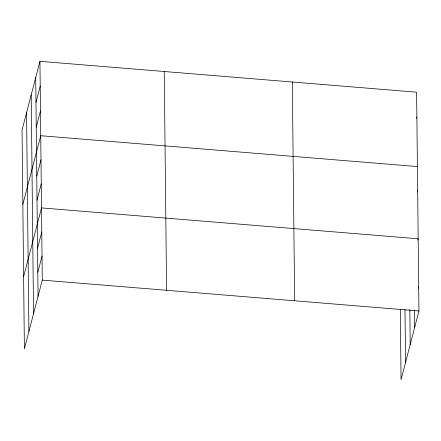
<?xml version="1.0" encoding="UTF-8"?>
<svg xmlns="http://www.w3.org/2000/svg" width="441" height="441" viewBox="0 0 441 441"><rect width="100%" height="100%" fill="white"/><g stroke="black" fill="none" stroke-linecap="round" stroke-linejoin="round"><path stroke-width="0.66" d="M39.944 61.321L22.05 130.029L24.393 348.814L42.286 280.112L39.944 61.321L416.607 92.186L418.95 310.971L401.056 379.679L400.301 309.538M35.975 102.395L40.214 86.116M36.239 127.19L40.478 110.917M22.844 204.415L40.743 135.712L417.407 166.571M36.763 176.053L41.002 159.78M37.016 200.12L41.256 183.842M23.621 276.617L41.515 207.909L418.178 238.774L417.836 240.075M37.535 248.255L41.774 231.977M37.788 272.317L42.033 256.045M416.536 118.282L416.872 116.981M417.324 191.94L417.66 190.639M418.355 288.21L418.691 286.904M42.286 280.112L418.95 310.971M414.529 310.056L414.711 327.25M409.827 309.483L410.202 344.548M404.992 309.428L405.56 362.375M292.311 81.998L294.654 300.79M164.245 71.508L166.588 290.294M35.704 77.599L38.047 296.385M31.201 94.898L33.544 313.689M26.559 112.725L28.897 331.516"/></g></svg>
